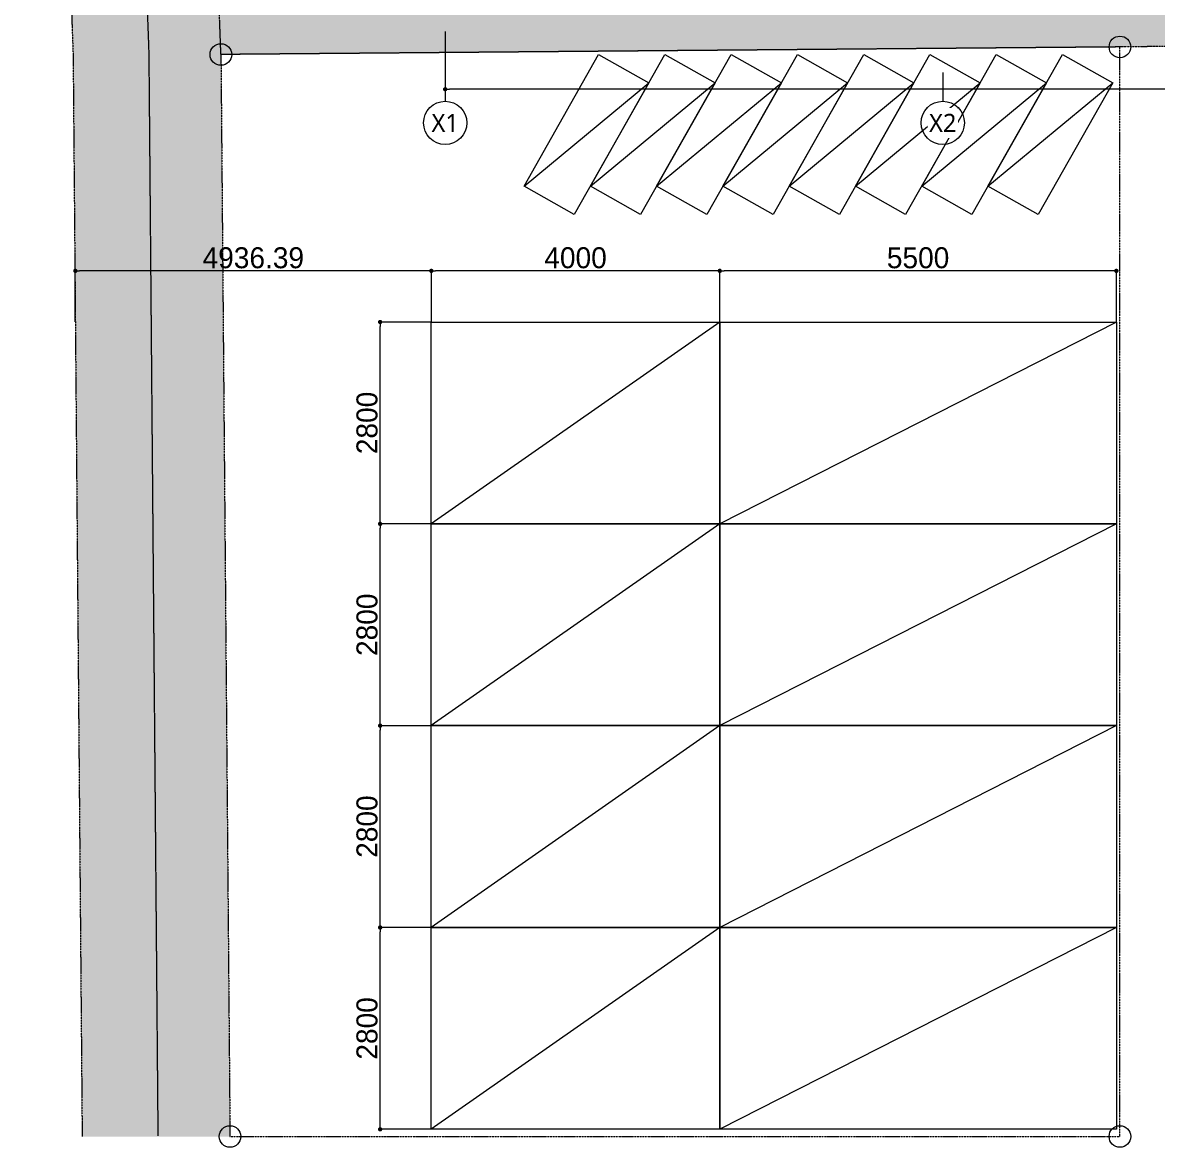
# Model space of a CAD drawing. Header units: millimetres. Extents: x -376000 to 292178, y -193032 to 188048.
# Drawn here: x -302425 to -286690, y 91663 to 107266 of the extents above; entities that cross this region are included whole.
import ezdxf

# ---------------------------------------------------------------- set-up
doc = ezdxf.new("R2010")
doc.units = ezdxf.units.MM
doc.header["$PDMODE"] = 1
doc.header["$PDSIZE"] = -2
doc.linetypes.add('ラインタイプ-6', pattern=[5.291531, 3.175, -1.058062, 0.352704, -0.705764])
doc.linetypes.add('一点鎖線', pattern=[9.144, 6.096, -0.762, 1.524, -0.762])
for name, color, linetype, lineweight in [('01_基準-寸法', 7, 'Continuous', 5), ('02_既存平面-内部建具・サッシ', 7, 'Continuous', 18), ('_塗（エリア） (2D)', 7, 'Continuous', 5), ('_平面図(既存部) (2D)', 7, 'Continuous', 5), ('_平面図（新設） (2D)', 7, 'Continuous', 5), ('_文字・記号 (2D)', 7, 'Continuous', 5), ('寸法', 7, 'Continuous', 5)]:
    doc.layers.add(name, color=color, linetype=linetype, lineweight=lineweight)
for name, color, linetype, lineweight, true_color in [('03_0.15', 7, 'Continuous', 15, 0x990099), ('06一点鎖線', 7, 'ラインタイプ-6', 9, 0x9999ff), ('08_ハッチ・色', 7, 'Continuous', 5, 0x888888)]:
    doc.layers.add(name, color=color, linetype=linetype, lineweight=lineweight, true_color=true_color)
doc.styles.add('Hiragino Kaku Gothic Pro W3', font='', dxfattribs={"bigfont": 'Hiragino Kaku Gothic Pro W3'})
doc.styles.add('Hiragino Sans W3', font='', dxfattribs={"bigfont": 'Hiragino Sans W3'})
doc.styles.add('Yu Gothic UI Semilight', font='Yu Gothic UI Semilight.ttf')
doc.styles.get('Hiragino Kaku Gothic Pro W3').set_extended_font_data('Hiragino Kaku Gothic Pro W3')
doc.styles.get('Hiragino Sans W3').set_extended_font_data('Hiragino Sans W3')
doc.dimstyles.new('RGT', dxfattribs={"dimtxt": 161.781684, "dimasz": 0.999939, "dimexe": 0, "dimexo": 1, "dimgap": 0.5, "dimtad": 1, "dimdsep": 46, "dimtxsty": 'Hiragino Sans W3', "dimblk": 'DOT', "dimblk1": 'DOT', "dimblk2": 'DOT', "dimcen": 0, "dimazin": 0, "dimtfac": 1, "dimtix": 1, "dimtmove": 0, "dimatfit": 0, "dimldrblk": 'VW_FILLEDARROW', "dimfxl": 1, "dimfrac": 2, "dimtolj": 1, "dimarcsym": 0})

# ---------------------------------------------------------------- blocks, each defined once
blk = doc.blocks.new('塗（エリア） (2D)')
at = {"layer": '08_ハッチ・色', "linetype": 'Continuous', "lineweight": 0, "true_color": 0xeac0a9, "transparency": 33554483}
blk.add_hatch(color=31, dxfattribs=at).paths.add_polyline_path([(-299550, 91813), (-299676, 106825), (-300375, 125997), (-290384, 125217), (-282426, 125184), (-260354, 125184), (-260354, 132184), (-271390, 132184), (-282397, 132184), (-290097, 132216), (-294963, 132596), (-299830, 132976), (-302425, 132976), (-302425, 125997), (-302076, 116411), (-301726, 106825), (-301600, 91813)])
at = {"layer": '08_ハッチ・色', "linetype": 'Continuous', "lineweight": 0}
blk.add_hatch(color=255, dxfattribs=at).paths.add_polyline_path([(-300375, 125997), (-290384, 125217), (-282426, 125184), (-260354, 125184), (-260336, 107136), (-262234, 107198), (-262234, 108306), (-261771, 108305), (-261771, 109395), (-261366, 109400), (-261361, 109805), (-260441, 109805), (-260441, 123395), (-261346, 123395), (-261346, 123800), (-268641, 123800), (-268641, 123925), (-296891, 123925), (-296891, 109275), (-296361, 109275), (-296361, 108305), (-269171, 108305), (-269171, 109276), (-268341, 109275), (-268341, 108306), (-262234, 108306), (-262234, 107198), (-287208, 106929), (-299676, 106825), (-300026, 116411)])
blk = doc.blocks.new('平面図(既存部) (2D)')
at = {"layer": '06一点鎖線', "color": 252, "linetype": '一点鎖線', "lineweight": 5, "true_color": 0x888888}
blk.add_line((-301375.697, 126035.16), (-300676.16, 106848.437), dxfattribs=at)
at = {"layer": '06一点鎖線', "color": 7, "lineweight": 9}
for p, q in [((-302425, 125996.903), (-301726, 106824.903)), ((-301726, 106824.903), (-301600.176, 91813.327))]:
    blk.add_line(p, q, dxfattribs=at)
at = {"layer": '06一点鎖線', "color": 9, "linetype": '一点鎖線', "lineweight": 5, "true_color": 0xbbbbbb}
blk.add_line((-300676.16, 106848.437), (-300550.213, 91822.127), dxfattribs=at)
at = {"layer": '06一点鎖線', "color": 7, "lineweight": 9, "flags": 128}
for points in [[(-300375, 125996.903), (-290384, 125216.903), (-282426, 125183.903), (-260354.2, 125183.903), (-260336.5, 107136.403), (-262234, 107197.903), (-287208.5, 106929.403), (-299676, 106824.903)], [(-299676, 106824.903), (-299550.176, 91813.327), (-287208.5, 91813.327), (-287208.5, 106929.403)]]:
    blk.add_lwpolyline(points, close=True, dxfattribs=at)
at = {"layer": '06一点鎖線', "color": 7, "linetype": 'Continuous', "lineweight": 13}
for centre in [(-287208.5, 106929.403), (-299676, 106824.903), (-299550.176, 91813.327), (-287208.5, 91813.327)]:
    blk.add_circle(centre, 150, dxfattribs=at)
blk = doc.blocks.new('グループ-499')
at = {"layer": '03_0.15', "transparency": 33554687}
for p, q in [((-295472, 105000), (-293742, 106434)), ((-294553, 105000), (-292823, 106434)), ((-293634, 105000), (-291904, 106434)), ((-292715, 105000), (-290985, 106434)), ((-291796, 105000), (-290066, 106434)), ((-290877, 105000), (-289147, 106434)), ((-289958, 105000), (-288228, 106434)), ((-289039, 105000), (-287309, 106434))]:
    blk.add_line(p, q, dxfattribs=at)
at = {"layer": '03_0.15', "transparency": 33554687, "flags": 128}
for points in [[(-294438, 106827), (-293742, 106434), (-294776, 104606), (-295472, 105000)], [(-293519, 106827), (-292823, 106434), (-293857, 104606), (-294553, 105000)], [(-292600, 106827), (-291904, 106434), (-292938, 104606), (-293634, 105000)], [(-291681, 106827), (-290985, 106434), (-292019, 104606), (-292715, 105000)], [(-290762, 106827), (-290066, 106434), (-291100, 104606), (-291796, 105000)], [(-289843, 106827), (-289147, 106434), (-290181, 104606), (-290877, 105000)], [(-288924, 106827), (-288228, 106434), (-289261, 104606), (-289958, 105000)], [(-288005, 106827), (-287309, 106434), (-288342, 104606), (-289039, 105000)]]:
    blk.add_lwpolyline(points, close=True, dxfattribs=at)
blk = doc.blocks.new('グループ-500')
at = {"layer": '02_既存平面-内部建具・サッシ', "color": 7, "transparency": 33554559}
blk.add_blockref('グループ-499', (0, 0), dxfattribs=at)
blk = doc.blocks.new('平面図（新設） (2D)')
at = {"layer": '03_0.15'}
for p, q in [((-292758.5, 103113.327), (-296758.5, 100313.327)), ((-287258.5, 103113.327), (-292758.5, 100313.327)), ((-292758.5, 100313.327), (-296758.5, 97513.327)), ((-287258.5, 100313.327), (-292758.5, 97513.327)), ((-292758.5, 97513.327), (-296758.5, 94713.327)), ((-287258.5, 97513.327), (-292758.5, 94713.327)), ((-292758.5, 94713.327), (-296758.5, 91913.327)), ((-287258.5, 94713.327), (-292758.5, 91913.327))]:
    blk.add_line(p, q, dxfattribs=at)
at = {"layer": '03_0.15', "flags": 128}
for points in [[(-292758.5, 100313.327), (-296758.5, 100313.327), (-296758.5, 103113.327), (-292758.5, 103113.327)], [(-287258.5, 100313.327), (-292758.5, 100313.327), (-292758.5, 103113.327), (-287258.5, 103113.327)], [(-292758.5, 97513.327), (-296758.5, 97513.327), (-296758.5, 100313.327), (-292758.5, 100313.327)], [(-287258.5, 97513.327), (-292758.5, 97513.327), (-292758.5, 100313.327), (-287258.5, 100313.327)], [(-292758.5, 94713.327), (-296758.5, 94713.327), (-296758.5, 97513.327), (-292758.5, 97513.327)], [(-287258.5, 94713.327), (-292758.5, 94713.327), (-292758.5, 97513.327), (-287258.5, 97513.327)], [(-292758.5, 91913.327), (-296758.5, 91913.327), (-296758.5, 94713.327), (-292758.5, 94713.327)], [(-287258.5, 91913.327), (-292758.5, 91913.327), (-292758.5, 94713.327), (-287258.5, 94713.327)]]:
    blk.add_lwpolyline(points, close=True, dxfattribs=at)
at = {"layer": '06一点鎖線', "color": 7}
blk.add_blockref('グループ-500', (0, 0), dxfattribs=at)
blk = doc.blocks.new('_Dot')
at = {"color": 0, "linetype": 'ByBlock', "lineweight": -2}
blk.add_line((-0.5, 0), (-1, 0), dxfattribs=at)
at = {"color": 0, "linetype": 'ByBlock', "const_width": 0.5}
blk.add_lwpolyline([(-0.25, 0, 1), (0.25, 0, 1)], format="xyb", close=True, dxfattribs=at)
blk = doc.blocks.new('*D360')
at = {"layer": 'Defpoints', "color": 0}
for p in [(-296566, 107143), (-268966, 107143), (-296566, 106343)]:
    blk.add_point(p, dxfattribs=at)
at = {"layer": '寸法', "color": 0, "lineweight": -2}
for p, q in [((-296566, 107142), (-296566, 106343)), ((-268966, 107142), (-268966, 106343)), ((-269026, 106343), (-296506, 106343))]:
    blk.add_line(p, q, dxfattribs=at)
at = {"layer": '寸法', "color": 0, "lineweight": -2, "xscale": 59.99633789062499, "yscale": 59.99633789062499, "zscale": 59.99633789062499, "rotation": 180}
blk.add_blockref('_Dot', (-296566, 106343), dxfattribs=at)
at = {"layer": '寸法', "color": 0, "lineweight": -2, "xscale": 59.99633789062499, "yscale": 59.99633789062499, "zscale": 59.99633789062499}
blk.add_blockref('_Dot', (-268966, 106343), dxfattribs=at)
at = {"layer": '寸法', "color": 0, "insert": (-282766, 106523), "char_height": 291.2, "attachment_point": 5, "style": 'Hiragino Kaku Gothic Pro W3'}
blk.add_mtext('\\A1;27600', dxfattribs=at)
blk = doc.blocks.new('VW_FILLEDARROW')
at = {"color": 0, "linetype": 'Continuous', "lineweight": 5, "transparency": 16777216, "flags": 128}
blk.add_lwpolyline([(-161.33, 43.23), (0, 0), (-161.33, -43.23)], close=True, dxfattribs=at)
blk = doc.blocks.new('*D368')
at = {"layer": 'Defpoints', "color": 0}
for p in [(-297468, 103113), (-296758, 103113), (-296758, 100313)]:
    blk.add_point(p, dxfattribs=at)
at = {"layer": '寸法', "color": 0, "lineweight": -2}
for p, q in [((-296760, 103113), (-297468, 103113)), ((-297468, 100373), (-297468, 103053)), ((-296760, 100313), (-297468, 100313))]:
    blk.add_line(p, q, dxfattribs=at)
at = {"layer": '寸法', "color": 0, "lineweight": -2, "xscale": 59.99633789062499, "yscale": 59.99633789062499, "zscale": 59.99633789062499}
for p, rotation in [((-297468, 103113), 90), ((-297468, 100313), 270)]:
    blk.add_blockref('_Dot', p, dxfattribs=dict(at, rotation=rotation))
at = {"layer": '寸法', "color": 0, "insert": (-297649, 101713), "char_height": 291.2, "attachment_point": 5, "rotation": 90, "style": 'Hiragino Kaku Gothic Pro W3'}
blk.add_mtext('\\A1;2800', dxfattribs=at)
blk = doc.blocks.new('*D372')
at = {"layer": 'Defpoints', "color": 0}
for p in [(-292758, 103823), (-292758, 103113), (-287258, 103113)]:
    blk.add_point(p, dxfattribs=at)
at = {"layer": '寸法', "color": 0, "lineweight": -2}
for p, q in [((-292758, 103114), (-292758, 103823)), ((-287318, 103823), (-292699, 103823)), ((-287258, 103114), (-287258, 103823))]:
    blk.add_line(p, q, dxfattribs=at)
at = {"layer": '寸法', "color": 0, "lineweight": -2, "xscale": 59.99633789062499, "yscale": 59.99633789062499, "zscale": 59.99633789062499, "rotation": 180}
blk.add_blockref('_Dot', (-292758, 103823), dxfattribs=at)
at = {"layer": '寸法', "color": 0, "lineweight": -2, "xscale": 59.99633789062499, "yscale": 59.99633789062499, "zscale": 59.99633789062499}
blk.add_blockref('_Dot', (-287258, 103823), dxfattribs=at)
at = {"layer": '寸法', "color": 0, "insert": (-290008, 104003), "char_height": 291.2, "attachment_point": 5, "style": 'Hiragino Kaku Gothic Pro W3'}
blk.add_mtext('\\A1;5500', dxfattribs=at)
blk = doc.blocks.new('*D373')
at = {"layer": 'Defpoints', "color": 0}
for p in [(-297468, 100313), (-296758, 100313), (-296758, 97513)]:
    blk.add_point(p, dxfattribs=at)
at = {"layer": '寸法', "color": 0, "lineweight": -2}
for p, q in [((-296760, 100313), (-297468, 100313)), ((-297468, 97573), (-297468, 100253)), ((-296760, 97513), (-297468, 97513))]:
    blk.add_line(p, q, dxfattribs=at)
at = {"layer": '寸法', "color": 0, "lineweight": -2, "xscale": 59.99633789062499, "yscale": 59.99633789062499, "zscale": 59.99633789062499}
for p, rotation in [((-297468, 100313), 90), ((-297468, 97513), 270)]:
    blk.add_blockref('_Dot', p, dxfattribs=dict(at, rotation=rotation))
at = {"layer": '寸法', "color": 0, "insert": (-297649, 98913), "char_height": 291.2, "attachment_point": 5, "rotation": 90, "style": 'Hiragino Kaku Gothic Pro W3'}
blk.add_mtext('\\A1;2800', dxfattribs=at)
blk = doc.blocks.new('*D374')
at = {"layer": 'Defpoints', "color": 0}
for p in [(-297468, 97513), (-296758, 97513), (-296758, 94713)]:
    blk.add_point(p, dxfattribs=at)
at = {"layer": '寸法', "color": 0, "lineweight": -2}
for p, q in [((-296760, 97513), (-297468, 97513)), ((-297468, 94773), (-297468, 97453)), ((-296760, 94713), (-297468, 94713))]:
    blk.add_line(p, q, dxfattribs=at)
at = {"layer": '寸法', "color": 0, "lineweight": -2, "xscale": 59.99633789062499, "yscale": 59.99633789062499, "zscale": 59.99633789062499}
for p, rotation in [((-297468, 97513), 90), ((-297468, 94713), 270)]:
    blk.add_blockref('_Dot', p, dxfattribs=dict(at, rotation=rotation))
at = {"layer": '寸法', "color": 0, "insert": (-297649, 96113), "char_height": 291.2, "attachment_point": 5, "rotation": 90, "style": 'Hiragino Kaku Gothic Pro W3'}
blk.add_mtext('\\A1;2800', dxfattribs=at)
blk = doc.blocks.new('*D375')
at = {"layer": 'Defpoints', "color": 0}
for p in [(-297468, 94713), (-296758, 94713), (-296758, 91913)]:
    blk.add_point(p, dxfattribs=at)
at = {"layer": '寸法', "color": 0, "lineweight": -2}
for p, q in [((-296760, 94713), (-297468, 94713)), ((-297468, 91973), (-297468, 94653)), ((-296760, 91913), (-297468, 91913))]:
    blk.add_line(p, q, dxfattribs=at)
at = {"layer": '寸法', "color": 0, "lineweight": -2, "xscale": 59.99633789062499, "yscale": 59.99633789062499, "zscale": 59.99633789062499}
for p, rotation in [((-297468, 94713), 90), ((-297468, 91913), 270)]:
    blk.add_blockref('_Dot', p, dxfattribs=dict(at, rotation=rotation))
at = {"layer": '寸法', "color": 0, "insert": (-297649, 93313), "char_height": 291.2, "attachment_point": 5, "rotation": 90, "style": 'Hiragino Kaku Gothic Pro W3'}
blk.add_mtext('\\A1;2800', dxfattribs=at)
blk = doc.blocks.new('*D388')
at = {"layer": 'Defpoints', "color": 0}
for p in [(-301695, 103823), (-301695, 103113), (-296758, 103113)]:
    blk.add_point(p, dxfattribs=at)
at = {"layer": '寸法', "color": 0, "lineweight": -2}
for p, q in [((-301695, 103114), (-301695, 103823)), ((-296818, 103823), (-301635, 103823)), ((-296758, 103114), (-296758, 103823))]:
    blk.add_line(p, q, dxfattribs=at)
at = {"layer": '寸法', "color": 0, "lineweight": -2, "xscale": 59.99633789062499, "yscale": 59.99633789062499, "zscale": 59.99633789062499, "rotation": 180}
blk.add_blockref('_Dot', (-301695, 103823), dxfattribs=at)
at = {"layer": '寸法', "color": 0, "lineweight": -2, "xscale": 59.99633789062499, "yscale": 59.99633789062499, "zscale": 59.99633789062499}
blk.add_blockref('_Dot', (-296758, 103823), dxfattribs=at)
at = {"layer": '寸法', "color": 0, "insert": (-299227, 104003), "char_height": 291.21, "attachment_point": 5, "style": 'Hiragino Kaku Gothic Pro W3'}
blk.add_mtext('\\A1;4936.39', dxfattribs=at)
blk = doc.blocks.new('*D394')
at = {"layer": 'Defpoints', "color": 0}
for p in [(-296758, 103823), (-296758, 103113), (-292758, 103113)]:
    blk.add_point(p, dxfattribs=at)
at = {"layer": '寸法', "color": 0, "lineweight": -2}
for p, q in [((-296758, 103114), (-296758, 103823)), ((-292818, 103823), (-296699, 103823)), ((-292758, 103114), (-292758, 103823))]:
    blk.add_line(p, q, dxfattribs=at)
at = {"layer": '寸法', "color": 0, "lineweight": -2, "xscale": 59.99633789062499, "yscale": 59.99633789062499, "zscale": 59.99633789062499, "rotation": 180}
blk.add_blockref('_Dot', (-296758, 103823), dxfattribs=at)
at = {"layer": '寸法', "color": 0, "lineweight": -2, "xscale": 59.99633789062499, "yscale": 59.99633789062499, "zscale": 59.99633789062499}
blk.add_blockref('_Dot', (-292758, 103823), dxfattribs=at)
at = {"layer": '寸法', "color": 0, "insert": (-294758, 104003), "char_height": 291.2, "attachment_point": 5, "style": 'Hiragino Kaku Gothic Pro W3'}
blk.add_mtext('\\A1;4000', dxfattribs=at)
blk = doc.blocks.new('文字・記号 (2D)')
at = {"layer": '01_基準-寸法', "color": 7, "linetype": 'Continuous'}
for p, q in [((-296565.756, 106575.733), (-296565.756, 106175.733)), ((-289665.756, 106575.733), (-289665.756, 106175.733))]:
    blk.add_line(p, q, dxfattribs=at)
blk.add_circle((-296565.756, 105875.733), 300, dxfattribs=at)
at = {"layer": '01_基準-寸法', "color": 7, "insert": (-296565.756, 105875.733), "char_height": 251.2623, "attachment_point": 5, "line_spacing_factor": 1.006498, "style": 'Yu Gothic UI Semilight'}
blk.add_mtext('X1', dxfattribs=at)
at = {"layer": '寸法'}
for base, p1, p2, picture, middle in [((-296565.756, 106342.571), (-268965.756, 107142.571), (-296565.756, 107142.571), '*D360', (-282765.756, 106522.736)), ((-301694.89, 103822.878), (-296758.5, 103113.327), (-301694.89, 103113.327), '*D388', (-299226.695, 104003.234)), ((-296758.5, 103822.878), (-292758.5, 103113.327), (-296758.5, 103113.327), '*D394', (-294758.5, 104002.853)), ((-292758.5, 103822.878), (-287258.5, 103113.327), (-292758.5, 103113.327), '*D372', (-290008.5, 104002.853))]:
    dim = blk.add_linear_dim(base=base, p1=p1, p2=p2, dimstyle='RGT', override={"dimtxt": 291.207031, "dimasz": 59.996338, "dimgap": 30, "dimpost": '<>', "dimtxsty": 'Hiragino Kaku Gothic Pro W3', "dimtmove": 2}, dxfattribs=at)
    dim.commit()
    dim.dimension.update_dxf_attribs({"geometry": picture, "text_midpoint": middle})
for base, p1, p2, picture, middle in [((-297468.051, 103113.327), (-296758.5, 100313.327), (-296758.5, 103113.327), '*D368', (-297648.597, 101713.327)), ((-297468.051, 100313.327), (-296758.5, 97513.327), (-296758.5, 100313.327), '*D373', (-297648.597, 98913.327)), ((-297468.051, 97513.327), (-296758.5, 94713.327), (-296758.5, 97513.327), '*D374', (-297648.597, 96113.327)), ((-297468.051, 94713.327), (-296758.5, 91913.327), (-296758.5, 94713.327), '*D375', (-297648.597, 93313.327))]:
    dim = blk.add_linear_dim(base=base, p1=p1, p2=p2, angle=270, dimstyle='RGT', override={"dimtxt": 291.207031, "dimasz": 59.996338, "dimgap": 30, "dimpost": '<>', "dimtxsty": 'Hiragino Kaku Gothic Pro W3', "dimtmove": 2}, dxfattribs=at)
    dim.commit()
    dim.dimension.update_dxf_attribs({"geometry": picture, "text_midpoint": middle})
at = {"color": 255, "linetype": 'Continuous'}
blk.add_wipeout([(-289875.129, 105667.594), (-289456.382, 105667.594), (-289456.382, 106083.872), (-289875.129, 106083.872)], dxfattribs=at).dxf.layer = '01_基準-寸法'
at = {"layer": '01_基準-寸法', "color": 7, "linetype": 'Continuous'}
blk.add_circle((-289665.756, 105875.733), 300, dxfattribs=at)
at = {"layer": '01_基準-寸法', "color": 7, "insert": (-289665.756, 105875.733), "char_height": 251.2623, "attachment_point": 5, "line_spacing_factor": 1.006498, "style": 'Yu Gothic UI Semilight'}
blk.add_mtext('X2', dxfattribs=at)

msp = doc.modelspace()

# ---------------------------------------------------------------- block references
at = {"layer": '_塗（エリア） (2D)'}
msp.add_blockref('塗（エリア） (2D)', (0, 0), dxfattribs=at)

# ---------------------------------------------------------------- next in the draw order: block references
at = {"layer": '_平面図(既存部) (2D)'}
msp.add_blockref('平面図(既存部) (2D)', (0, 0), dxfattribs=at)

# ---------------------------------------------------------------- next in the draw order: block references
at = {"layer": '_平面図（新設） (2D)'}
msp.add_blockref('平面図（新設） (2D)', (0, 0), dxfattribs=at)

# ---------------------------------------------------------------- next in the draw order: block references
at = {"layer": '_文字・記号 (2D)'}
msp.add_blockref('文字・記号 (2D)', (0, 0), dxfattribs=at)

doc.saveas('drawing.dxf')
